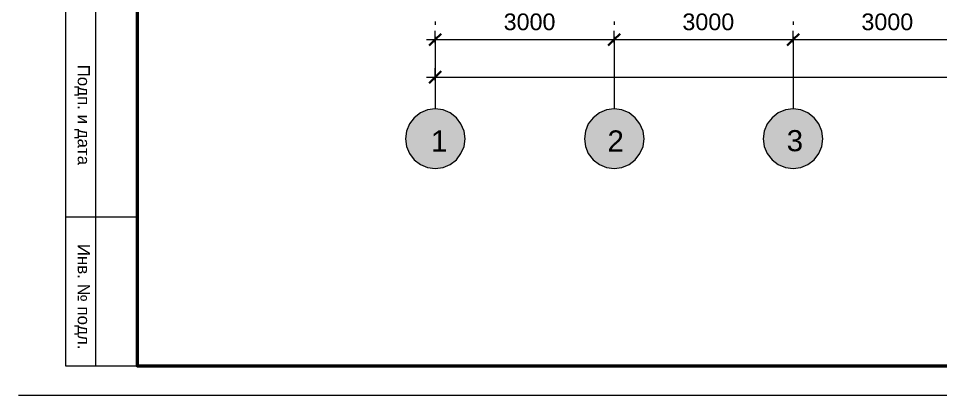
# Model space of a CAD drawing. Header units: millimetres. Extents: x -6983 to 114033, y -5968 to 36007.
# Drawn here: x -6983 to 8472, y -5968 to 356 of the extents above; entities that cross this region are included whole.
import ezdxf

# ---------------------------------------------------------------- set-up
doc = ezdxf.new("R2010")
doc.units = ezdxf.units.MM
doc.layers.add('PDF _Геометрия', color=7, linetype='Continuous')
doc.layers.add('PDF _Текст', color=7, linetype='Continuous')
doc.layers.add('PDF _Сплошная заливка', color=7, linetype='Continuous', true_color=0xffffff)
doc.styles.add('PDF Arial', font='arial.ttf')

msp = doc.modelspace()

# ---------------------------------------------------------------- hatches: boundary and pattern name
at = {"layer": 'PDF _Сплошная заливка', "transparency": 33554559}
for points in [[(104, -1170), (37, -1161), (-27, -1161), (-128, -1174), (-145, -1182), (-158, -1187), (-175, -1195), (-188, -1199), (-205, -1208), (-217, -1212), (-234, -1220), (-247, -1225), (-260, -1237), (-268, -1242), (-277, -1250), (-285, -1254), (-293, -1263), (-302, -1267), (-310, -1275), (-319, -1280), (-327, -1288), (-336, -1292), (-344, -1301), (-353, -1305), (-357, -1314), (-365, -1322), (-370, -1331), (-378, -1339), (-382, -1347), (-391, -1356), (-395, -1364), (-403, -1373), (-408, -1381), (-416, -1390), (-420, -1398), (-429, -1407), (-433, -1419), (-437, -1428), (-442, -1441), (-446, -1449), (-450, -1462), (-458, -1479), (-463, -1491), (-467, -1500), (-471, -1512), (-480, -1529), (-484, -1563), (-488, -1593), (-492, -1627), (-497, -1656), (-492, -1661), (-492, -1690), (-488, -1690), (-488, -1724), (-484, -1724), (-484, -1758), (-480, -1758), (-480, -1792), (-475, -1792), (-475, -1800), (-471, -1800), (-471, -1809), (-467, -1809), (-467, -1821), (-463, -1821), (-463, -1830), (-458, -1830), (-458, -1838), (-454, -1838), (-454, -1851), (-450, -1851), (-450, -1859), (-446, -1859), (-446, -1868), (-442, -1868), (-442, -1881), (-437, -1881), (-437, -1889), (-433, -1889), (-433, -1897), (-429, -1897), (-429, -1910), (-425, -1910), (-416, -1919), (-416, -1927), (-412, -1927), (-403, -1936), (-403, -1944), (-399, -1944), (-395, -1948), (-395, -1957), (-391, -1957), (-382, -1965), (-382, -1974), (-378, -1974), (-374, -1978), (-374, -1986), (-370, -1986), (-361, -1995), (-361, -2003), (-357, -2003), (-353, -2008), (-353, -2016), (-344, -2016), (-336, -2024), (-327, -2029), (-319, -2037), (-310, -2041), (-302, -2050), (-293, -2054), (-285, -2063), (-277, -2067), (-268, -2075), (-260, -2079), (-247, -2092), (-222, -2101), (-213, -2105), (-200, -2109), (-192, -2113), (-179, -2118), (-171, -2122), (-158, -2126), (-150, -2130), (-137, -2134), (-128, -2139), (-27, -2151), (37, -2156), (37, -2151), (104, -2143), (134, -2139), (159, -2130), (168, -2126), (180, -2122), (189, -2118), (202, -2113), (210, -2109), (223, -2105), (231, -2101), (244, -2096), (261, -2088), (269, -2079), (278, -2075), (286, -2067), (295, -2063), (303, -2054), (312, -2050), (320, -2041), (329, -2037), (337, -2029), (345, -2024), (367, -2003), (371, -1995), (379, -1986), (384, -1978), (388, -1974), (392, -1965), (400, -1957), (405, -1948), (409, -1944), (413, -1936), (422, -1927), (426, -1919), (430, -1914), (443, -1889), (447, -1876), (456, -1859), (460, -1847), (468, -1830), (472, -1817), (481, -1800), (485, -1787), (489, -1758), (498, -1690), (502, -1627), (498, -1627), (498, -1597), (494, -1597), (494, -1563), (489, -1563), (489, -1534), (485, -1534), (485, -1521), (481, -1521), (481, -1512), (477, -1512), (477, -1500), (472, -1500), (472, -1491), (468, -1491), (468, -1479), (464, -1479), (464, -1470), (460, -1470), (460, -1462), (456, -1462), (456, -1449), (451, -1449), (451, -1441), (447, -1441), (447, -1428), (443, -1428), (443, -1419), (439, -1419), (439, -1411), (434, -1411), (434, -1402), (426, -1394), (422, -1394), (422, -1386), (413, -1377), (409, -1377), (409, -1369), (400, -1360), (396, -1360), (396, -1352), (388, -1343), (384, -1343), (384, -1335), (375, -1326), (371, -1326), (371, -1318), (345, -1292), (337, -1288), (329, -1280), (320, -1275), (312, -1267), (303, -1263), (295, -1254), (286, -1250), (278, -1242), (269, -1237), (261, -1229), (235, -1216), (223, -1212), (206, -1204), (193, -1199), (176, -1191), (164, -1187), (147, -1178), (134, -1174)], [(3066, -1165), (3037, -1161), (2973, -1161), (2872, -1174), (2855, -1182), (2842, -1187), (2825, -1195), (2812, -1199), (2795, -1208), (2783, -1212), (2766, -1220), (2753, -1225), (2740, -1237), (2732, -1242), (2723, -1250), (2715, -1254), (2707, -1263), (2698, -1267), (2690, -1275), (2681, -1280), (2673, -1288), (2664, -1292), (2656, -1301), (2647, -1305), (2643, -1314), (2635, -1322), (2630, -1331), (2618, -1343), (2613, -1352), (2601, -1364), (2597, -1373), (2584, -1386), (2580, -1394), (2567, -1407), (2558, -1432), (2554, -1441), (2546, -1466), (2542, -1474), (2533, -1500), (2529, -1508), (2525, -1521), (2520, -1529), (2516, -1563), (2512, -1593), (2508, -1627), (2503, -1656), (2508, -1661), (2508, -1690), (2512, -1690), (2512, -1724), (2516, -1724), (2516, -1758), (2520, -1758), (2520, -1792), (2525, -1792), (2525, -1800), (2529, -1800), (2529, -1813), (2533, -1813), (2533, -1821), (2537, -1821), (2537, -1834), (2542, -1834), (2542, -1842), (2546, -1842), (2546, -1855), (2550, -1855), (2550, -1864), (2554, -1864), (2554, -1876), (2558, -1876), (2558, -1885), (2563, -1885), (2563, -1897), (2567, -1897), (2567, -1910), (2571, -1910), (2584, -1923), (2584, -1931), (2588, -1931), (2597, -1940), (2597, -1948), (2601, -1948), (2609, -1957), (2609, -1965), (2613, -1965), (2622, -1974), (2622, -1982), (2626, -1982), (2635, -1991), (2635, -1999), (2639, -1999), (2647, -2008), (2647, -2016), (2656, -2016), (2664, -2024), (2673, -2029), (2681, -2037), (2690, -2041), (2698, -2050), (2707, -2054), (2715, -2063), (2723, -2067), (2732, -2075), (2740, -2079), (2753, -2092), (2778, -2101), (2787, -2105), (2800, -2109), (2808, -2113), (2821, -2118), (2829, -2122), (2842, -2126), (2850, -2130), (2863, -2134), (2872, -2139), (2973, -2151), (3037, -2156), (3037, -2151), (3066, -2147), (3100, -2143), (3130, -2139), (3155, -2130), (3164, -2126), (3189, -2118), (3197, -2113), (3223, -2105), (3231, -2101), (3244, -2096), (3261, -2088), (3269, -2079), (3278, -2075), (3290, -2063), (3299, -2058), (3312, -2046), (3320, -2041), (3333, -2029), (3341, -2024), (3367, -1999), (3371, -1991), (3379, -1982), (3384, -1974), (3392, -1965), (3396, -1957), (3405, -1948), (3409, -1940), (3417, -1931), (3422, -1923), (3430, -1914), (3443, -1889), (3447, -1876), (3456, -1859), (3460, -1847), (3468, -1830), (3472, -1817), (3481, -1800), (3485, -1787), (3489, -1758), (3498, -1690), (3502, -1627), (3498, -1627), (3498, -1597), (3494, -1597), (3494, -1563), (3489, -1563), (3489, -1534), (3485, -1534), (3485, -1521), (3481, -1521), (3481, -1512), (3477, -1512), (3477, -1500), (3472, -1500), (3472, -1491), (3468, -1491), (3468, -1479), (3464, -1479), (3464, -1470), (3460, -1470), (3460, -1462), (3456, -1462), (3456, -1449), (3451, -1449), (3451, -1441), (3447, -1441), (3447, -1428), (3443, -1428), (3443, -1419), (3439, -1419), (3439, -1411), (3434, -1411), (3434, -1402), (3426, -1394), (3422, -1394), (3422, -1386), (3409, -1373), (3405, -1373), (3405, -1364), (3392, -1352), (3388, -1352), (3388, -1343), (3375, -1331), (3371, -1331), (3371, -1322), (3341, -1292), (3333, -1288), (3320, -1275), (3312, -1271), (3299, -1259), (3290, -1254), (3278, -1242), (3269, -1237), (3261, -1229), (3235, -1216), (3223, -1212), (3214, -1208), (3202, -1204), (3185, -1195), (3172, -1191), (3164, -1187), (3151, -1182), (3142, -1178), (3130, -1174), (3100, -1170)], [(6100, -1170), (6032, -1161), (5969, -1161), (5935, -1165), (5905, -1170), (5872, -1174), (5855, -1182), (5842, -1187), (5834, -1191), (5821, -1195), (5804, -1204), (5791, -1208), (5783, -1212), (5770, -1216), (5762, -1220), (5749, -1225), (5736, -1237), (5728, -1242), (5715, -1254), (5707, -1259), (5694, -1271), (5685, -1275), (5673, -1288), (5664, -1292), (5656, -1301), (5647, -1305), (5643, -1314), (5635, -1322), (5630, -1331), (5618, -1343), (5613, -1352), (5601, -1364), (5597, -1373), (5584, -1386), (5580, -1394), (5567, -1407), (5563, -1419), (5558, -1428), (5554, -1441), (5550, -1449), (5546, -1462), (5537, -1479), (5533, -1491), (5529, -1500), (5525, -1512), (5516, -1529), (5512, -1563), (5508, -1593), (5503, -1627), (5499, -1656), (5503, -1661), (5503, -1690), (5508, -1690), (5508, -1724), (5512, -1724), (5512, -1758), (5516, -1758), (5516, -1792), (5520, -1792), (5520, -1800), (5525, -1800), (5525, -1809), (5529, -1809), (5529, -1821), (5533, -1821), (5533, -1830), (5537, -1830), (5537, -1838), (5542, -1838), (5542, -1851), (5546, -1851), (5546, -1859), (5550, -1859), (5550, -1868), (5554, -1868), (5554, -1881), (5558, -1881), (5558, -1889), (5563, -1889), (5563, -1897), (5567, -1897), (5567, -1910), (5571, -1910), (5584, -1923), (5584, -1931), (5588, -1931), (5597, -1940), (5597, -1948), (5601, -1948), (5609, -1957), (5609, -1965), (5613, -1965), (5622, -1974), (5622, -1982), (5626, -1982), (5635, -1991), (5635, -1999), (5639, -1999), (5647, -2008), (5647, -2016), (5656, -2016), (5664, -2024), (5673, -2029), (5685, -2041), (5694, -2046), (5707, -2058), (5715, -2063), (5728, -2075), (5736, -2079), (5749, -2092), (5774, -2101), (5783, -2105), (5808, -2113), (5817, -2118), (5842, -2126), (5850, -2130), (5863, -2134), (5872, -2139), (5905, -2143), (5935, -2147), (5969, -2151), (6032, -2156), (6032, -2151), (6100, -2143), (6130, -2139), (6155, -2130), (6164, -2126), (6176, -2122), (6185, -2118), (6197, -2113), (6206, -2109), (6219, -2105), (6227, -2101), (6240, -2096), (6257, -2088), (6265, -2079), (6274, -2075), (6282, -2067), (6290, -2063), (6299, -2054), (6307, -2050), (6316, -2041), (6324, -2037), (6333, -2029), (6341, -2024), (6367, -1999), (6371, -1991), (6379, -1982), (6384, -1974), (6392, -1965), (6396, -1957), (6405, -1948), (6409, -1940), (6417, -1931), (6422, -1923), (6430, -1914), (6439, -1897), (6443, -1885), (6447, -1876), (6451, -1864), (6456, -1855), (6460, -1842), (6464, -1834), (6468, -1821), (6472, -1813), (6481, -1787), (6485, -1758), (6494, -1690), (6498, -1627), (6494, -1627), (6494, -1597), (6489, -1597), (6489, -1563), (6485, -1563), (6485, -1534), (6481, -1534), (6481, -1521), (6477, -1521), (6477, -1508), (6472, -1508), (6472, -1500), (6468, -1500), (6468, -1487), (6464, -1487), (6464, -1474), (6460, -1474), (6460, -1466), (6456, -1466), (6456, -1453), (6451, -1453), (6451, -1441), (6447, -1441), (6447, -1432), (6443, -1432), (6443, -1419), (6439, -1419), (6439, -1411), (6434, -1411), (6434, -1402), (6426, -1394), (6422, -1394), (6422, -1386), (6409, -1373), (6405, -1373), (6405, -1364), (6392, -1352), (6388, -1352), (6388, -1343), (6375, -1331), (6371, -1331), (6371, -1322), (6341, -1292), (6333, -1288), (6324, -1280), (6316, -1275), (6307, -1267), (6299, -1263), (6290, -1254), (6282, -1250), (6274, -1242), (6265, -1237), (6257, -1229), (6231, -1216), (6219, -1212), (6202, -1204), (6189, -1199), (6172, -1191), (6159, -1187), (6142, -1178), (6130, -1174)], [(-69, -1381), (-69, -1982), (100, -1982), (100, -1381)], [(2889, -1381), (2889, -1982), (3138, -1982), (3138, -1381)], [(5893, -1381), (5893, -1982), (6134, -1982), (6134, -1381)]]:
    msp.add_hatch(color=256, dxfattribs=at).paths.add_polyline_path(points)

# ---------------------------------------------------------------- linework, layer by layer
at = {"layer": 'PDF _Геометрия', "lineweight": 9}
for points in [[(-6983, 36007), (52378, 36007), (52378, -5968), (-6983, -5968)], [(-5693, 3024), (-5693, -5469)], [(-145, 2), (3003, 2), (5999, 2), (8999, 2), (11148, 2), (12345, 2), (14144, 2), (17144, 2), (20144, 2), (23140, 2), (26140, 2), (29288, 2)], [(3, -57), (3, 2), (3, 150)], [(3003, -57), (3003, 2), (3003, 150)], [(5999, -57), (5999, 2), (5999, 150)], [(3, -687), (3, -628), (3, -480)], [(-145, -628), (29288, -628)]]:
    msp.add_lwpolyline(points, dxfattribs=at)
at = {"layer": 'PDF _Геометрия', "lineweight": 50}
msp.add_lwpolyline([(51878, -5469), (51878, 35507), (-4994, 35507), (-4994, -5469)], close=True, dxfattribs=at)
at = {"layer": 'PDF _Геометрия', "lineweight": 20}
for points in [[(-6196, 3024), (-6196, -5469), (-4994, -5469)], [(3, 303), (3, 248)], [(3003, 303), (3003, 248)], [(5999, 303), (5999, 248)], [(3, 49), (3, -1161)], [(3003, 49), (3003, -1161)], [(5999, 49), (5999, -1161)], [(-6196, -2972), (-4994, -2972)]]:
    msp.add_lwpolyline(points, dxfattribs=at)
at = {"layer": 'PDF _Геометрия', "lineweight": 35}
for points in [[(104, 100), (3, 2), (-99, -99)], [(3100, 100), (3003, 2), (2901, -99)], [(6100, 100), (5999, 2), (5901, -99)], [(104, -531), (3, -628), (-99, -730)]]:
    msp.add_lwpolyline(points, dxfattribs=at)
at = {"layer": 'PDF _Геометрия', "lineweight": 20}
for points in [[(502, -1661), (485, -1534), (434, -1411), (358, -1309), (252, -1229), (134, -1178), (3, -1161), (-128, -1178), (-247, -1229), (-353, -1309), (-429, -1411), (-480, -1534), (-497, -1661), (-480, -1792), (-429, -1910), (-353, -2016), (-247, -2096), (-128, -2143), (3, -2160), (134, -2143), (252, -2096), (358, -2016), (434, -1910), (485, -1792)], [(3502, -1661), (3485, -1534), (3434, -1411), (3354, -1309), (3252, -1229), (3130, -1178), (3003, -1161), (2872, -1178), (2753, -1229), (2647, -1309), (2567, -1411), (2520, -1534), (2503, -1661), (2520, -1792), (2567, -1910), (2647, -2016), (2753, -2096), (2872, -2143), (3003, -2160), (3130, -2143), (3252, -2096), (3354, -2016), (3434, -1910), (3485, -1792)], [(6498, -1661), (6481, -1534), (6434, -1411), (6354, -1309), (6248, -1229), (6130, -1178), (5999, -1161), (5872, -1178), (5749, -1229), (5647, -1309), (5567, -1411), (5516, -1534), (5499, -1661), (5516, -1792), (5567, -1910), (5647, -2016), (5749, -2096), (5872, -2143), (5999, -2160), (6130, -2143), (6248, -2096), (6354, -2016), (6434, -1910), (6481, -1792)]]:
    msp.add_lwpolyline(points, close=True, dxfattribs=at)

# ---------------------------------------------------------------- texts
at = {"layer": 'PDF _Текст', "attachment_point": 7, "style": 'PDF Arial'}
for s, insert, char_height in [('3000', (1149, 155), 279.5), ('3000', (4145, 155), 279.5), ('3000', (7145, 155), 279.5), ('1', (-69, -1876), 354), ('2', (2889, -1876), 354), ('3', (5893, -1876), 354)]:
    msp.add_mtext(s, dxfattribs=dict(at, insert=insert, char_height=char_height))
at = {"layer": 'PDF _Текст', "char_height": 202.89, "attachment_point": 7, "rotation": 270, "style": 'PDF Arial'}
for s, insert in [('Подп. и дата', (-6048, -419)), ('Инв. № подл.', (-6048, -3423))]:
    msp.add_mtext(s, dxfattribs=dict(at, insert=insert))

doc.saveas('drawing.dxf')
